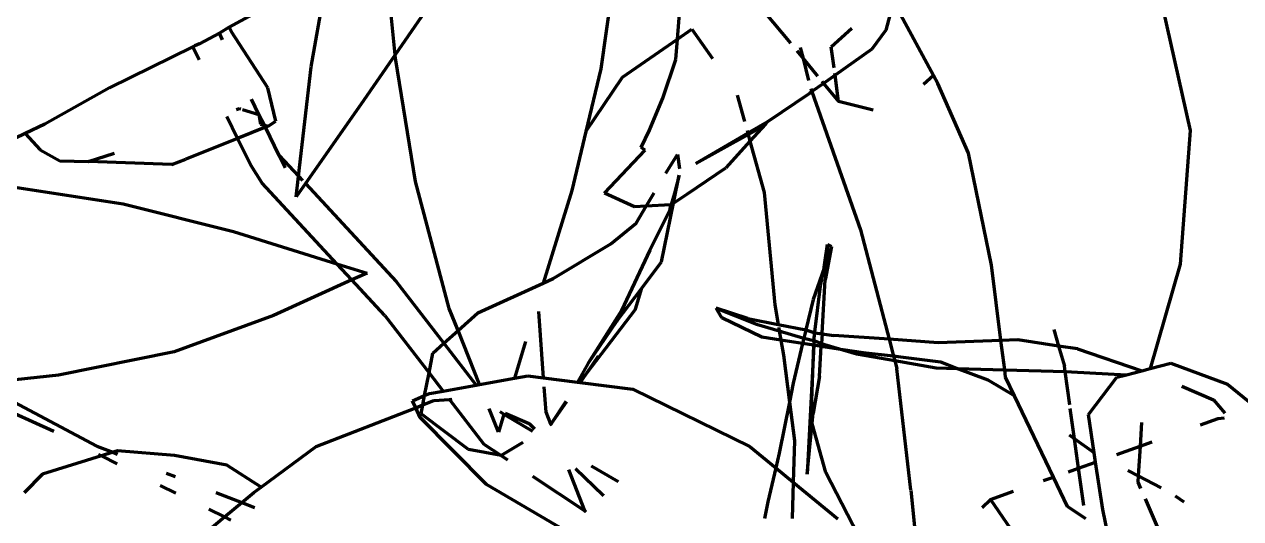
# Model space of a CAD drawing. Header units: millimetres. Extents: x 4307 to 31003, y 2809 to 20009.
# Drawn here: x 7991 to 8052.2, y 17233.5 to 17258.4 of the extents above; entities that cross this region are included whole.
import ezdxf

# ---------------------------------------------------------------- set-up
doc = ezdxf.new("R2010")
doc.units = ezdxf.units.MM
doc.layers.add('ProfileEdges', color=7, linetype='Continuous')

msp = doc.modelspace()

# ---------------------------------------------------------------- linework, layer by layer
for p, q in [((7999.592, 17257.243), (7999.562, 17257.292)), ((7999.797, 17257.408), (7999.592, 17257.243))]:
    msp.add_line(p, q)
at = {"layer": 'ProfileEdges', "lineweight": 211}
for p, q in [((8020.934, 17262.744), (8020.026, 17256.148)), ((8005.425, 17256.238), (8006.242, 17260.859)), ((8004.818, 17260.157), (8001.304, 17258.233)), ((8011.872, 17260.057), (8009.655, 17256.843)), ((8009.655, 17256.843), (8009.39, 17259.526)), ((8023.878, 17257.634), (8024.012, 17259.353)), ((8028.27, 17258.987), (8029.563, 17257.427)), ((8034.653, 17259.155), (8034.373, 17258.094)), ((8036.769, 17255.806), (8035.008, 17259.067)), ((8048.306, 17259.241), (8049.705, 17253.04)), ((8000.804, 17257.934), (7999.797, 17257.408)), ((8001.304, 17258.233), (8000.804, 17257.934)), ((8000.964, 17257.608), (8000.804, 17257.934)), ((8001.418, 17257.997), (8001.304, 17258.233)), ((8003.245, 17255.192), (8001.418, 17257.997)), ((8023.878, 17257.634), (8024.594, 17258.132)), ((8024.594, 17258.132), (8025.635, 17256.667)), ((8031.624, 17257.245), (8032.653, 17258.193)), ((8034.373, 17258.094), (8033.671, 17257.132)), ((7999.468, 17257.246), (7995.268, 17255.188)), ((7999.562, 17257.292), (7999.468, 17257.246)), ((7999.785, 17256.599), (7999.468, 17257.246)), ((7999.797, 17257.408), (7999.562, 17257.292)), ((8021.116, 17255.716), (8023.878, 17257.634)), ((8023.799, 17256.617), (8023.878, 17257.634)), ((8030.059, 17257.218), (8030.201, 17256.659)), ((8031.766, 17256.191), (8031.624, 17257.245)), ((8033.671, 17257.132), (8031.816, 17255.823)), ((8009.655, 17256.843), (8007.937, 17254.352)), ((8009.671, 17256.685), (8009.655, 17256.843)), ((8010.679, 17250.48), (8009.671, 17256.685)), ((8023.136, 17254.66), (8023.799, 17256.617)), ((8029.882, 17257.044), (8030.201, 17256.659)), ((8030.201, 17256.659), (8030.482, 17255.555)), ((8030.201, 17256.659), (8030.932, 17255.778)), ((8004.791, 17250.74), (8005.425, 17256.238)), ((8020.026, 17256.148), (8019.264, 17252.983)), ((8031.816, 17255.823), (8031.801, 17255.933)), ((8019.264, 17252.983), (8021.116, 17255.716)), ((8031.236, 17255.413), (8030.645, 17254.996)), ((8031.15, 17255.516), (8031.236, 17255.413)), ((8031.816, 17255.823), (8031.236, 17255.413)), ((8031.236, 17255.413), (8031.995, 17254.497)), ((8031.995, 17254.497), (8031.816, 17255.823)), ((8036.769, 17255.806), (8036.272, 17255.349)), ((8036.988, 17255.401), (8036.769, 17255.806)), ((8038.544, 17251.897), (8036.988, 17255.401)), ((7995.268, 17255.188), (7992.016, 17253.351)), ((8003.65, 17253.507), (8003.245, 17255.192)), ((8026.892, 17254.818), (8027.259, 17253.486)), ((8030.521, 17254.908), (8028.409, 17253.473)), ((8030.645, 17254.996), (8030.521, 17254.908)), ((8030.589, 17255.156), (8030.645, 17254.996)), ((8030.645, 17254.996), (8033.104, 17248.036)), ((8001.675, 17254.095), (8001.826, 17254.146)), ((8001.826, 17254.146), (8001.889, 17254.127)), ((8001.967, 17254.103), (8002.798, 17253.853)), ((8002.798, 17253.853), (8002.429, 17254.622)), ((8007.937, 17254.352), (8005.137, 17250.368)), ((8022.469, 17253.064), (8023.136, 17254.66)), ((8033.732, 17254.07), (8031.995, 17254.497)), ((8001.726, 17252.645), (8001.183, 17253.751)), ((8002.798, 17253.853), (8002.884, 17253.361)), ((8003.074, 17253.309), (8002.798, 17253.853)), ((8003.257, 17253.258), (8003.65, 17253.507)), ((8028.409, 17253.473), (8027.42, 17252.9)), ((8028.31, 17253.362), (8028.409, 17253.473)), ((7991.028, 17252.884), (7986.101, 17250.554)), ((7992.016, 17253.351), (7991.028, 17252.884)), ((7991.028, 17252.884), (7991.776, 17252.073)), ((8003.124, 17253.205), (8001.726, 17252.645)), ((8002.884, 17253.361), (8003.074, 17253.309)), ((8003.074, 17253.309), (8003.257, 17253.258)), ((8003.124, 17253.205), (8003.074, 17253.309)), ((8003.257, 17253.258), (8003.124, 17253.205)), ((8003.825, 17251.778), (8003.124, 17253.205)), ((8019.264, 17252.983), (8018.551, 17250.022)), ((8022.043, 17252.189), (8022.469, 17253.064)), ((8027.42, 17252.9), (8024.795, 17251.382)), ((8024.795, 17251.382), (8027.438, 17252.837)), ((8027.384, 17253.032), (8027.42, 17252.9)), ((8027.42, 17252.9), (8027.438, 17252.837)), ((8027.438, 17252.837), (8028.007, 17253.151)), ((8027.438, 17252.837), (8027.53, 17252.5)), ((8028.31, 17253.362), (8027.53, 17252.5)), ((8028.007, 17253.151), (8028.31, 17253.362)), ((8049.705, 17253.04), (8049.197, 17246.322)), ((8001.726, 17252.645), (7999.118, 17251.6)), ((8002.39, 17251.29), (8001.726, 17252.645)), ((8027.53, 17252.5), (8026.319, 17251.16)), ((8027.53, 17252.5), (8028.24, 17249.922)), ((7991.776, 17252.073), (7992.768, 17251.51)), ((7994.217, 17251.488), (7995.529, 17251.905)), ((7998.417, 17251.33), (7999.118, 17251.6)), ((8003.825, 17251.778), (8004.791, 17250.74)), ((8004.127, 17251.161), (8003.825, 17251.778)), ((8020.207, 17249.888), (8022.245, 17252.049)), ((8022.245, 17252.049), (8022.043, 17252.189)), ((8023.296, 17250.894), (8023.872, 17251.826)), ((8023.872, 17251.826), (8023.983, 17251.117)), ((8039.689, 17246.263), (8038.544, 17251.897)), ((7992.768, 17251.51), (7994.217, 17251.488)), ((7998.417, 17251.33), (7994.217, 17251.488)), ((8002.953, 17250.394), (8002.39, 17251.29)), ((8024.381, 17249.854), (8026.319, 17251.16)), ((8006.724, 17246.336), (8002.953, 17250.394)), ((8004.672, 17249.707), (8004.791, 17250.74)), ((8004.791, 17250.74), (8004.988, 17250.528)), ((8012.382, 17244.092), (8010.679, 17250.48)), ((8023.673, 17249.39), (8023.959, 17250.79)), ((8023.959, 17250.79), (8023.725, 17249.89)), ((7990.511, 17250.187), (7995.959, 17249.351)), ((8005.137, 17250.368), (8004.672, 17249.707)), ((8005.137, 17250.368), (8009.717, 17245.448)), ((8018.551, 17250.022), (8017.113, 17245.36)), ((8021.716, 17249.204), (8020.207, 17249.888)), ((8022.305, 17249.234), (8022.704, 17249.903)), ((8023.725, 17249.89), (8023.564, 17249.318)), ((8023.673, 17249.39), (8024.381, 17249.854)), ((8028.24, 17249.922), (8028.787, 17244.275)), ((7995.959, 17249.351), (8001.514, 17247.957)), ((8022.305, 17249.234), (8021.716, 17249.204)), ((8021.793, 17248.375), (8022.305, 17249.234)), ((8023.53, 17249.296), (8022.305, 17249.234)), ((8023.068, 17246.429), (8023.673, 17249.39)), ((8023.53, 17249.296), (8023.475, 17249.004)), ((8023.564, 17249.318), (8023.53, 17249.296)), ((8023.673, 17249.39), (8023.564, 17249.318)), ((8023.475, 17249.004), (8022.485, 17247.015)), ((8001.514, 17247.957), (8006.724, 17246.336)), ((8020.523, 17247.332), (8021.793, 17248.375)), ((8033.104, 17248.036), (8034.541, 17242.533)), ((8017.622, 17245.592), (8020.523, 17247.332)), ((8022.485, 17247.015), (8021.064, 17243.975)), ((8031.305, 17246.387), (8031.439, 17247.296)), ((8031.642, 17247.208), (8031.334, 17245.595)), ((8031.439, 17247.296), (8031.383, 17246.464)), ((8031.642, 17247.208), (8031.383, 17246.464)), ((8031.439, 17247.296), (8031.642, 17247.208)), ((8006.724, 17246.336), (8008.247, 17245.863)), ((8007.484, 17245.519), (8006.724, 17246.336)), ((8022.077, 17245.113), (8023.068, 17246.429)), ((8031.262, 17246.116), (8030.713, 17244.535)), ((8031.074, 17245.222), (8031.262, 17246.116)), ((8031.262, 17246.116), (8031.269, 17246.146)), ((8031.383, 17246.464), (8031.269, 17246.146)), ((8031.269, 17246.146), (8031.305, 17246.387)), ((8031.383, 17246.464), (8031.334, 17245.595)), ((8040.171, 17242.474), (8039.689, 17246.263)), ((8049.197, 17246.322), (8047.682, 17241.062)), ((8007.484, 17245.519), (8003.538, 17243.738)), ((8008.247, 17245.863), (8007.484, 17245.519)), ((8009.14, 17243.737), (8007.484, 17245.519)), ((8017.113, 17245.36), (8017.622, 17245.592)), ((8031.164, 17242.841), (8031.321, 17245.529)), ((8031.334, 17245.595), (8031.321, 17245.529)), ((8009.717, 17245.448), (8012.117, 17242.341)), ((8013.815, 17243.858), (8017.113, 17245.36)), ((8020.805, 17243.423), (8022.077, 17245.113)), ((8021.761, 17244.058), (8022.077, 17245.113)), ((8030.805, 17242.913), (8031.074, 17245.222)), ((8028.787, 17244.275), (8028.953, 17243.282)), ((8030.713, 17244.535), (8030.346, 17243.004)), ((8003.538, 17243.738), (7998.533, 17241.899)), ((8009.14, 17243.737), (8011.364, 17240.847)), ((8012.827, 17242.975), (8012.382, 17244.092)), ((8012.827, 17242.975), (8013.815, 17243.858)), ((8017.134, 17240.602), (8016.89, 17243.931)), ((8021.761, 17244.058), (8019.274, 17240.801)), ((8021.064, 17243.975), (8019.375, 17241.325)), ((8021.064, 17243.975), (8020.805, 17243.423)), ((8027.427, 17243.586), (8025.82, 17244.094)), ((8025.82, 17244.094), (8027.86, 17243.295)), ((8026.107, 17243.607), (8025.82, 17244.094)), ((8020.805, 17243.423), (8019.375, 17241.325)), ((8028.129, 17242.64), (8026.107, 17243.607)), ((8027.427, 17243.586), (8028.953, 17243.282)), ((8027.86, 17243.295), (8029.007, 17242.954)), ((8028.953, 17243.282), (8030.346, 17243.004)), ((8028.978, 17243.131), (8029.007, 17242.954)), ((8042.839, 17243.034), (8043.077, 17242.196)), ((8012.117, 17242.341), (8012.827, 17242.975)), ((8013.907, 17240.263), (8012.827, 17242.975)), ((8016.222, 17242.417), (8015.675, 17240.584)), ((8029.084, 17242.491), (8028.129, 17242.64)), ((8029.007, 17242.954), (8030.246, 17242.587)), ((8029.007, 17242.954), (8029.084, 17242.491)), ((8030.182, 17242.32), (8029.084, 17242.491)), ((8029.084, 17242.491), (8029.211, 17241.729)), ((8030.246, 17242.587), (8030.182, 17242.32)), ((8030.329, 17242.933), (8030.246, 17242.587)), ((8030.246, 17242.587), (8030.753, 17242.47)), ((8030.346, 17243.004), (8030.799, 17242.864)), ((8030.753, 17242.47), (8030.741, 17242.233)), ((8030.753, 17242.47), (8030.799, 17242.864)), ((8030.753, 17242.47), (8031.132, 17242.324)), ((8030.799, 17242.864), (8031.162, 17242.811)), ((8031.162, 17242.811), (8031.132, 17242.324)), ((8031.162, 17242.811), (8031.753, 17242.724)), ((8034.541, 17242.533), (8031.753, 17242.724)), ((8037.005, 17242.364), (8034.541, 17242.533)), ((8034.541, 17242.533), (8034.765, 17241.677)), ((8040.171, 17242.474), (8037.005, 17242.364)), ((8041.02, 17242.504), (8040.171, 17242.474)), ((8040.358, 17241.001), (8040.171, 17242.474)), ((8043.077, 17242.196), (8041.02, 17242.504)), ((7998.533, 17241.899), (7992.696, 17240.722)), ((8011.364, 17240.847), (8011.553, 17241.837)), ((8011.553, 17241.837), (8012.117, 17242.341)), ((8012.117, 17242.341), (8013.746, 17240.234)), ((8030.182, 17242.32), (8029.703, 17240.325)), ((8030.741, 17242.233), (8030.182, 17242.32)), ((8030.741, 17242.233), (8030.413, 17235.752)), ((8030.604, 17238.516), (8030.741, 17242.233)), ((8031.122, 17242.174), (8030.741, 17242.233)), ((8031.028, 17240.671), (8031.122, 17242.174)), ((8031.122, 17242.174), (8031.132, 17242.324)), ((8032.206, 17242.005), (8031.122, 17242.174)), ((8031.132, 17242.324), (8032.206, 17242.005)), ((8032.206, 17242.005), (8032.898, 17241.8)), ((8033.223, 17241.847), (8032.206, 17242.005)), ((8032.898, 17241.8), (8034.819, 17241.467)), ((8034.765, 17241.677), (8033.223, 17241.847)), ((8043.077, 17242.196), (8043.366, 17241.177)), ((8044.028, 17242.053), (8043.077, 17242.196)), ((8044.028, 17242.053), (8047.274, 17240.955)), ((8019.375, 17241.325), (8018.838, 17240.382)), ((8019.891, 17241.686), (8019.274, 17240.801)), ((8029.211, 17241.729), (8029.515, 17239.375)), ((8034.997, 17241.651), (8034.765, 17241.677)), ((8034.765, 17241.677), (8034.819, 17241.467)), ((8034.819, 17241.467), (8034.927, 17241.056)), ((8034.819, 17241.467), (8036.91, 17241.104)), ((8037.136, 17241.379), (8034.997, 17241.651)), ((8037.945, 17241.073), (8037.136, 17241.379)), ((8047.682, 17241.062), (8048.721, 17241.336)), ((8048.721, 17241.336), (8051.573, 17240.268)), ((7992.696, 17240.722), (7988.7, 17240.309)), ((8011.144, 17239.698), (8011.364, 17240.847)), ((8011.364, 17240.847), (8012.07, 17239.929)), ((8013.907, 17240.263), (8015.675, 17240.584)), ((8015.675, 17240.584), (8016.335, 17240.704)), ((8016.335, 17240.704), (8017.134, 17240.602)), ((8017.134, 17240.602), (8018.838, 17240.382)), ((8019.274, 17240.801), (8018.944, 17240.369)), ((8019.274, 17240.801), (8018.97, 17240.365)), ((8031.028, 17240.671), (8030.719, 17238.822)), ((8035.625, 17234.945), (8034.927, 17241.056)), ((8036.91, 17241.104), (8037.945, 17241.073)), ((8039.52, 17240.478), (8037.945, 17241.073)), ((8037.945, 17241.073), (8040.358, 17241.001)), ((8040.406, 17240.628), (8040.358, 17241.001)), ((8040.358, 17241.001), (8043.404, 17240.909)), ((8040.858, 17239.686), (8040.406, 17240.628)), ((8043.404, 17240.909), (8043.366, 17241.177)), ((8043.637, 17239.244), (8043.404, 17240.909)), ((8043.404, 17240.909), (8043.724, 17240.9)), ((8043.724, 17240.9), (8046.499, 17240.751)), ((8044.574, 17238.75), (8046.011, 17240.622)), ((8046.011, 17240.622), (8046.499, 17240.751)), ((8046.499, 17240.751), (8047.274, 17240.955)), ((8047.274, 17240.955), (8047.682, 17241.062)), ((7988.7, 17240.309), (7994.632, 17237.164)), ((8012.07, 17239.929), (8013.746, 17240.234)), ((8013.746, 17240.234), (8013.907, 17240.263)), ((8017.261, 17238.868), (8017.168, 17240.138)), ((8018.838, 17240.382), (8018.944, 17240.369)), ((8018.944, 17240.369), (8018.97, 17240.365)), ((8018.97, 17240.365), (8021.628, 17240.024)), ((8021.628, 17240.024), (8027.516, 17237.144)), ((8029.703, 17240.325), (8029.515, 17239.375)), ((8040.858, 17239.686), (8039.52, 17240.478)), ((8049.283, 17240.17), (8050.876, 17239.485)), ((8051.573, 17240.268), (8053.457, 17238.755)), ((8010.536, 17239.435), (8011.144, 17239.698)), ((8010.694, 17239.093), (8010.536, 17239.435)), ((8011.055, 17239.233), (8011.144, 17239.698)), ((8011.055, 17239.233), (8011.603, 17239.447)), ((8011.144, 17239.698), (8011.393, 17239.806)), ((8011.393, 17239.806), (8012.07, 17239.929)), ((8011.603, 17239.447), (8012.396, 17239.505)), ((8012.356, 17239.558), (8012.396, 17239.505)), ((8012.396, 17239.505), (8012.523, 17239.515)), ((8012.396, 17239.505), (8014.132, 17237.249)), ((8018.248, 17239.404), (8017.501, 17238.259)), ((8018.283, 17239.38), (8017.501, 17238.259)), ((8029.515, 17239.375), (8029.008, 17236.804)), ((8029.515, 17239.375), (8029.767, 17237.426)), ((8042.818, 17235.602), (8040.858, 17239.686)), ((8050.876, 17239.485), (8051.452, 17238.815)), ((7989.322, 17239.338), (7992.475, 17237.915)), ((8005.687, 17237.143), (8010.694, 17239.093)), ((8010.694, 17239.093), (8011.055, 17239.233)), ((8010.922, 17238.602), (8010.694, 17239.093)), ((8010.969, 17238.784), (8011.055, 17239.233)), ((8013.346, 17236.99), (8010.969, 17238.784)), ((8014.863, 17237.86), (8014.397, 17239.032)), ((8015.135, 17238.774), (8014.863, 17237.86)), ((8014.934, 17238.893), (8015.135, 17238.774)), ((8015.154, 17238.836), (8015.135, 17238.774)), ((8015.135, 17238.774), (8016.584, 17237.919)), ((8015.206, 17238.823), (8016.402, 17238.29)), ((8017.501, 17238.259), (8017.261, 17238.868)), ((8030.666, 17238.294), (8030.719, 17238.822)), ((8043.877, 17237.531), (8043.665, 17239.048)), ((8044.867, 17236.817), (8044.574, 17238.75)), ((8014.257, 17235.228), (8010.922, 17238.602)), ((8016.402, 17238.29), (8016.676, 17238.026)), ((8017.501, 17238.259), (8017.466, 17238.209)), ((8017.528, 17238.189), (8017.501, 17238.259)), ((8030.413, 17235.752), (8030.666, 17238.294)), ((8030.666, 17238.294), (8030.604, 17238.516)), ((8031.354, 17235.831), (8030.666, 17238.294)), ((8047.249, 17238.353), (8047.176, 17237.15)), ((8050.216, 17238.23), (8051.113, 17238.548)), ((8051.113, 17238.548), (8051.432, 17238.577)), ((8043.877, 17237.531), (8043.627, 17237.711)), ((8044.867, 17236.817), (8043.877, 17237.531)), ((8044.084, 17236.052), (8043.877, 17237.531)), ((7994.632, 17237.164), (7995.432, 17236.852)), ((7995.673, 17236.927), (7995.432, 17236.852)), ((7998.548, 17236.695), (7995.673, 17236.927)), ((8002.909, 17235.097), (8005.687, 17237.143)), ((8014.997, 17236.693), (8013.346, 17236.99)), ((8014.132, 17237.249), (8014.997, 17236.693)), ((8016.085, 17237.342), (8014.997, 17236.693)), ((8027.516, 17237.144), (8028.834, 17236.059)), ((8029.767, 17237.426), (8029.71, 17235.338)), ((8045.999, 17236.732), (8047.176, 17237.15)), ((8047.176, 17237.15), (8047.084, 17235.658)), ((8047.176, 17237.15), (8047.787, 17237.367)), ((7994.865, 17236.676), (7991.893, 17235.75)), ((7994.716, 17236.753), (7994.865, 17236.676)), ((7995.432, 17236.852), (7994.865, 17236.676)), ((7994.865, 17236.676), (7995.658, 17236.265)), ((7995.432, 17236.852), (7995.669, 17236.76)), ((8001.178, 17236.198), (7998.548, 17236.695)), ((8014.997, 17236.693), (8015.325, 17236.464)), ((8029.008, 17236.804), (8028.834, 17236.059)), ((8044.084, 17236.052), (8044.937, 17236.355)), ((8044.937, 17236.355), (8044.867, 17236.817)), ((8045.298, 17233.969), (8044.937, 17236.355)), ((7991.893, 17235.75), (7990.981, 17234.808)), ((7998.123, 17235.805), (7998.584, 17235.626)), ((8002.909, 17235.097), (8001.178, 17236.198)), ((8019.217, 17233.901), (8018.402, 17235.97)), ((8018.745, 17236.031), (8020.128, 17234.698)), ((8019.539, 17236.174), (8020.893, 17235.374)), ((8028.834, 17236.059), (8028.435, 17234.354)), ((8028.834, 17236.059), (8029.71, 17235.338)), ((8033.256, 17232.162), (8031.354, 17235.831)), ((8043.575, 17235.871), (8044.084, 17236.052)), ((8044.347, 17234.174), (8044.084, 17236.052)), ((8047.084, 17235.658), (8046.568, 17235.927)), ((7997.823, 17235.178), (7998.612, 17234.792)), ((8002.541, 17234.826), (8002.909, 17235.097)), ((8018.242, 17232.904), (8014.257, 17235.228)), ((8016.573, 17235.642), (8019.217, 17233.901)), ((8029.71, 17235.338), (8029.66, 17233.513)), ((8029.71, 17235.338), (8031.952, 17233.492)), ((8042.315, 17235.423), (8042.818, 17235.602)), ((8043.526, 17234.126), (8042.818, 17235.602)), ((8047.084, 17235.658), (8047.065, 17235.347)), ((8047.065, 17235.347), (8047.205, 17235.024)), ((8048.232, 17235.062), (8047.084, 17235.658)), ((8000.623, 17234.833), (8001.935, 17234.323)), ((8001.935, 17234.323), (8002.541, 17234.826)), ((8020.128, 17234.698), (8020.145, 17234.678)), ((8035.625, 17234.945), (8036.088, 17230.447)), ((8039.23, 17234.068), (8039.648, 17234.476)), ((8039.648, 17234.476), (8040.799, 17234.885)), ((8039.648, 17234.476), (8041.075, 17232.399)), ((8047.431, 17234.504), (8048.5, 17232.038)), ((8049.403, 17234.346), (8048.957, 17234.637)), ((8000.275, 17233.979), (8001.06, 17233.596)), ((8001.06, 17233.596), (8001.935, 17234.323)), ((8001.935, 17234.323), (8002.58, 17234.072)), ((8019.217, 17233.901), (8019.272, 17233.865)), ((8019.242, 17233.837), (8019.217, 17233.901)), ((8028.435, 17234.354), (8028.269, 17233.525)), ((8044.44, 17233.506), (8043.526, 17234.126)), ((8045.561, 17232.747), (8045.298, 17233.969)), ((7998.881, 17231.787), (8001.06, 17233.596)), ((8001.06, 17233.596), (8001.389, 17233.435))]:
    msp.add_line(p, q, dxfattribs=at)

doc.saveas('drawing.dxf')
